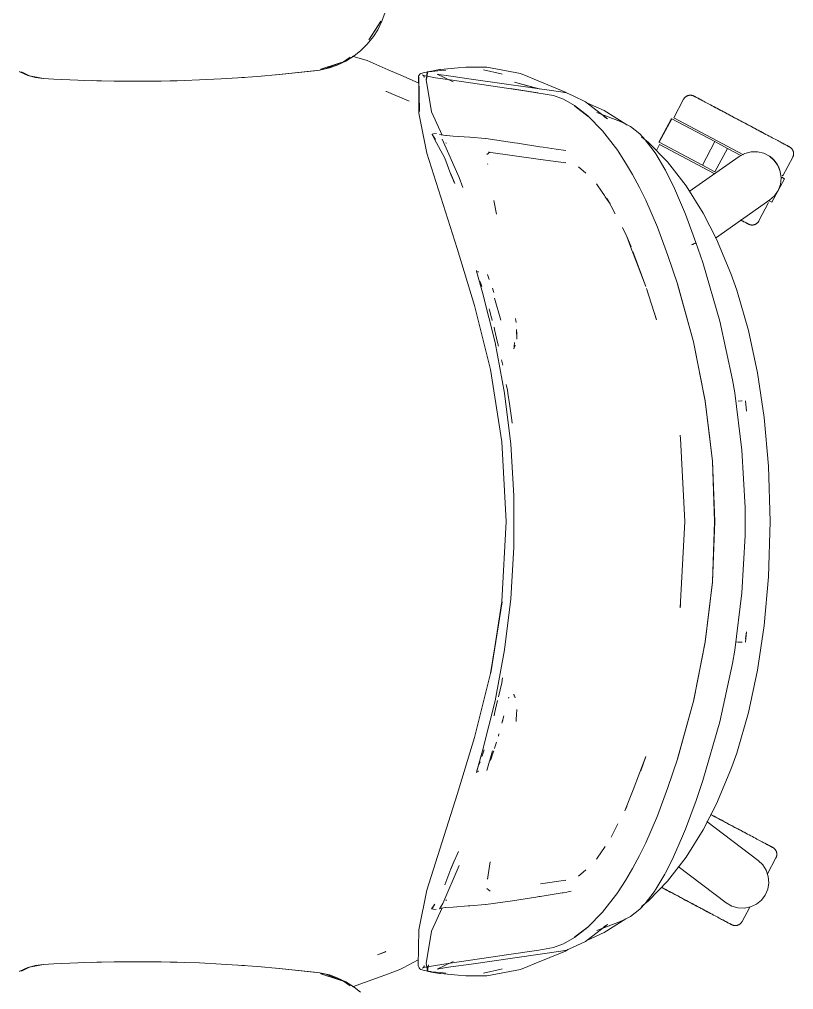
# Model space of a CAD drawing. Header units: millimetres. Extents: x 155927 to 326028, y -36033 to 97293.
# Drawn here: x 223465 to 223872, y 19981 to 20491 of the extents above; entities that cross this region are included whole.
import ezdxf

# ---------------------------------------------------------------- set-up
doc = ezdxf.new("R2010")
doc.units = ezdxf.units.MM
doc.header["$MEASUREMENT"] = 0
doc.layers.add('G-IMPT', color=8, linetype='CONTINUOUS', lineweight=9)
doc.layers.add('I-FURN', color=8, linetype='CONTINUOUS', lineweight=9)

msp = doc.modelspace()

# ---------------------------------------------------------------- linework, layer by layer
at = {"layer": 'G-IMPT'}
for p, q in [((223655.34, 20490.53), (223657.05, 20495.3)), ((223654.69, 20490.62), (223648.37, 20480.67)), ((223654.69, 20490.62), (223652.53, 20486.94)), ((223655.34, 20490.53), (223653.1, 20486.02)), ((223652.53, 20486.94), (223648.37, 20480.67)), ((223653.1, 20486.02), (223650.83, 20482.47)), ((223647.64, 20478.49), (223644.04, 20474.94)), ((223647.64, 20478.49), (223650.83, 20482.47)), ((223644.04, 20474.94), (223640.73, 20472.32)), ((223635.08, 20469.2), (223623.23, 20465.38)), ((223632.37, 20468.3), (223623.23, 20465.38)), ((223625.86, 20465.59), (223634.04, 20468.79)), ((223636.4, 20469.59), (223631.82, 20467.4)), ((223635.08, 20469.2), (223632.37, 20468.3)), ((223635.08, 20469.2), (223638.66, 20471.62)), ((223636.4, 20469.59), (223640.73, 20472.32)), ((223647.56, 20469.88), (223639.74, 20472.13)), ((223647.56, 20469.88), (223658.69, 20465.02)), ((223464.82, 20463.97), (223464.63, 20464.1)), ((223464.82, 20463.97), (223469.15, 20461.98)), ((223465.73, 20463.89), (223469.99, 20461.79)), ((223622.73, 20464.8), (223599.77, 20462.34)), ((223599.77, 20462.34), (223619.91, 20464.46)), ((223622.73, 20464.8), (223601.29, 20462.45)), ((223622.73, 20464.8), (223619.91, 20464.46)), ((223622.73, 20464.8), (223627.69, 20465.95)), ((223622.8, 20465.01), (223625.86, 20465.59)), ((223631.82, 20467.4), (223627.69, 20465.95)), ((223658.69, 20465.02), (223666.52, 20461.6)), ((223675.32, 20462.65), (223674.95, 20462.16)), ((223675.32, 20462.65), (223675.86, 20462.97)), ((223677.72, 20463.53), (223675.86, 20462.97)), ((223681, 20464.06), (223677.72, 20463.53)), ((223679.33, 20463.46), (223678.64, 20459.88)), ((223678.7, 20459.92), (223679.09, 20463.88)), ((223679.33, 20463.46), (223678.7, 20459.92)), ((223681.41, 20464.32), (223679.09, 20463.88)), ((223681, 20464.06), (223681.62, 20464.14)), ((223681.41, 20464.32), (223685.66, 20465.13)), ((223686.3, 20464.65), (223681.62, 20464.14)), ((223692.86, 20458.73), (223684.43, 20462.74)), ((223684.43, 20462.74), (223685.29, 20462.59)), ((223686.13, 20465.17), (223685.66, 20465.13)), ((223695.46, 20465.98), (223686.13, 20465.17)), ((223686.3, 20464.65), (223688.89, 20464.87)), ((223695.46, 20465.98), (223699.42, 20466.32)), ((223699.42, 20466.32), (223703.58, 20466.32)), ((223710.55, 20466.29), (223703.58, 20466.32)), ((223708.69, 20464.88), (223717.99, 20462.84)), ((223710.55, 20466.29), (223728.25, 20463.05)), ((223717.99, 20462.84), (223718.57, 20462.68)), ((223728.25, 20463.05), (223732.11, 20461.46)), ((223473.1, 20460.92), (223469.15, 20461.98)), ((223469.99, 20461.79), (223477.33, 20460.42)), ((223477.11, 20460.42), (223473.1, 20460.92)), ((223482.77, 20460.13), (223477.11, 20460.42)), ((223482.77, 20460.13), (223495.33, 20459.52)), ((223498.88, 20459.39), (223495.33, 20459.52)), ((223514.55, 20459.02), (223498.88, 20459.39)), ((223502.92, 20459.31), (223505.04, 20459.22)), ((223507.82, 20459.19), (223505.6, 20459.19)), ((223514.55, 20459.02), (223519.06, 20458.96)), ((223519.06, 20458.96), (223533.77, 20458.97)), ((223539.24, 20459.04), (223533.77, 20458.97)), ((223539.24, 20459.04), (223551.55, 20459.34)), ((223546.02, 20459.18), (223543.89, 20459.18)), ((223547.68, 20459.26), (223546.02, 20459.18)), ((223559.43, 20459.63), (223551.55, 20459.34)), ((223559.43, 20459.63), (223570.74, 20460.17)), ((223579.61, 20460.73), (223570.74, 20460.17)), ((223579.61, 20460.73), (223589.9, 20461.46)), ((223581.65, 20460.87), (223583.07, 20461)), ((223601.29, 20462.45), (223589.9, 20461.46)), ((223666.52, 20461.6), (223674.69, 20458.03)), ((223674.55, 20461.59), (223674.95, 20462.16)), ((223674.55, 20461.59), (223674.74, 20460.72)), ((223675.17, 20443.02), (223674.58, 20461.47)), ((223674.58, 20461.47), (223674.68, 20461.01)), ((223675.17, 20443.02), (223674.68, 20461.01)), ((223674.73, 20442.14), (223674.68, 20461.01)), ((223674.68, 20461.01), (223674.72, 20460.83)), ((223674.74, 20460.72), (223674.72, 20460.83)), ((223677.21, 20461.93), (223676.71, 20462.33)), ((223677.81, 20461.77), (223676.71, 20462.33)), ((223677.81, 20461.77), (223677.19, 20461.94)), ((223677.19, 20461.94), (223683.46, 20460.83)), ((223677.54, 20461.39), (223677.21, 20461.93)), ((223677.54, 20461.39), (223677.61, 20460.89)), ((223681.36, 20442.84), (223678.64, 20459.88)), ((223691.31, 20459.72), (223683.46, 20460.83)), ((223685.29, 20462.59), (223690.31, 20461.76)), ((223690.31, 20461.76), (223691.61, 20461.55)), ((223722.18, 20455.16), (223691.31, 20459.72)), ((223702.27, 20460.11), (223691.61, 20461.55)), ((223702.27, 20460.11), (223749.49, 20453.43)), ((223725.07, 20458.56), (223736.96, 20455.2)), ((223725.07, 20458.56), (223738.02, 20455.05)), ((223735.47, 20460.07), (223732.11, 20461.46)), ((223751.92, 20453.27), (223735.47, 20460.07)), ((223657.46, 20453.6), (223657.73, 20453.49)), ((223669.58, 20448.57), (223657.73, 20453.49)), ((223722.18, 20455.16), (223737.37, 20452.84)), ((223722.79, 20455.07), (223737.95, 20452.77)), ((223722.79, 20455.07), (223737.37, 20452.84)), ((223745.62, 20451.47), (223737.95, 20452.77)), ((223749.49, 20453.43), (223752.48, 20452.79)), ((223753.09, 20452.5), (223751.92, 20453.27)), ((223755.85, 20451.22), (223752.48, 20452.79)), ((223750.41, 20449.72), (223745.62, 20451.47)), ((223750.41, 20449.72), (223750.83, 20449.5)), ((223756.67, 20446.21), (223750.83, 20449.5)), ((223762.42, 20448.15), (223755.85, 20451.22)), ((223774.07, 20439.24), (223762.42, 20448.15)), ((223772.18, 20443.53), (223763.56, 20447.51)), ((223681.36, 20442.84), (223686.94, 20430.55)), ((223763.64, 20440.8), (223756.67, 20446.21)), ((223756.89, 20445.89), (223763.84, 20440.49)), ((223756.89, 20445.89), (223760.27, 20443.3)), ((223763.84, 20440.49), (223760.27, 20443.3)), ((223768.42, 20442.47), (223780.32, 20437.96)), ((223783.63, 20436.41), (223772.18, 20443.53)), ((223678.92, 20421.18), (223674.73, 20442.14)), ((223763.64, 20440.8), (223771.37, 20432.89)), ((223774.07, 20439.24), (223772.12, 20440.35)), ((223782.55, 20436.89), (223780.32, 20437.96)), ((223771.37, 20432.89), (223779.39, 20422.46)), ((223784.99, 20435.71), (223782.55, 20436.89)), ((223783.63, 20436.41), (223784.4, 20435.9)), ((223784.99, 20435.71), (223786.12, 20435.1)), ((223786.12, 20435.1), (223790.99, 20431.24)), ((223681.72, 20431.03), (223681.68, 20430.86)), ((223681.75, 20431.16), (223681.72, 20431.03)), ((223681.72, 20431.03), (223683.56, 20428.33)), ((223681.72, 20431.03), (223683.07, 20428.57)), ((223682.43, 20431.31), (223681.75, 20431.16)), ((223683.96, 20431.47), (223682.43, 20431.31)), ((223688.35, 20418.46), (223683.07, 20428.57)), ((223685.7, 20430.99), (223686.47, 20430.72)), ((223686.53, 20430.7), (223686.47, 20430.72)), ((223688.99, 20430.41), (223686.53, 20430.7)), ((223695.9, 20408.36), (223686.97, 20428.52)), ((223688.99, 20430.41), (223689.37, 20430.37)), ((223692.77, 20430.12), (223689.37, 20430.37)), ((223692.77, 20430.12), (223701.62, 20429.48)), ((223709.86, 20428.86), (223701.62, 20429.48)), ((223709.94, 20428.85), (223709.86, 20428.86)), ((223709.94, 20428.85), (223725.16, 20426.65)), ((223793.88, 20428.21), (223790.99, 20431.24)), ((223791.88, 20429.79), (223795.55, 20426.79)), ((223793.88, 20428.21), (223798.6, 20422.08)), ((223689.35, 20426.35), (223688.92, 20426.62)), ((223725.16, 20426.65), (223726.71, 20426.4)), ((223726.71, 20426.4), (223738.48, 20424.53)), ((223740.14, 20424.27), (223738.48, 20424.53)), ((223746.98, 20423.21), (223740.14, 20424.27)), ((223746.98, 20423.21), (223752.05, 20422.46)), ((223779.39, 20422.46), (223779.56, 20422.2)), ((223783.44, 20416.1), (223779.56, 20422.2)), ((223795.55, 20426.79), (223805.51, 20416.5)), ((223798.6, 20422.08), (223799.46, 20420.79)), ((223694.91, 20370.94), (223678.92, 20421.18)), ((223688.35, 20418.46), (223691.6, 20410)), ((223710.6, 20420.48), (223712.16, 20421.72)), ((223711.46, 20421.59), (223711.72, 20421.64)), ((223738.79, 20417.85), (223711.46, 20421.59)), ((223711.95, 20421.68), (223711.72, 20421.64)), ((223738.79, 20417.85), (223752.14, 20416.07)), ((223804.19, 20412.79), (223799.46, 20420.79)), ((223710.95, 20415.53), (223711, 20415.18)), ((223752.14, 20416.07), (223751.67, 20416.22)), ((223762.64, 20410.57), (223758.73, 20413.91)), ((223783.44, 20416.1), (223787.21, 20409.88)), ((223808.5, 20404.18), (223804.19, 20412.79)), ((223808.72, 20403.74), (223804.19, 20412.79)), ((223804.19, 20412.79), (223804.5, 20412.19)), ((223808.72, 20403.74), (223804.5, 20412.19)), ((223815.32, 20403.9), (223805.51, 20416.5)), ((223693.62, 20405.1), (223691.6, 20410.2)), ((223691.6, 20410.2), (223693.39, 20405.67)), ((223691.6, 20410), (223693.62, 20405.1)), ((223697.89, 20403.11), (223695.9, 20408.36)), ((223790.78, 20403.08), (223787.21, 20409.88)), ((223768.92, 20403.94), (223768.16, 20405.04)), ((223772.41, 20398.81), (223768.92, 20403.94)), ((223790.78, 20403.08), (223794.17, 20396.36)), ((223808.5, 20404.18), (223808.72, 20403.74)), ((223808.72, 20403.74), (223813.49, 20392.78)), ((223815.32, 20403.9), (223824.29, 20389.6)), ((223715.63, 20389.05), (223714.22, 20396.31)), ((223772.8, 20398.23), (223772.41, 20398.81)), ((223775.36, 20394.47), (223772.8, 20398.23)), ((223775.36, 20394.47), (223773.86, 20397.25)), ((223778.04, 20389.16), (223773.86, 20397.25)), ((223800.34, 20382.13), (223794.17, 20396.36)), ((223813.49, 20392.78), (223814.97, 20389.1)), ((223814.97, 20389.1), (223820.55, 20374.14)), ((223824.29, 20389.6), (223831.38, 20375.83)), ((223781.92, 20382.1), (223784.11, 20377.25)), ((223800.34, 20382.13), (223805.8, 20367.25)), ((223784.11, 20377.25), (223786.42, 20371.81)), ((223784.11, 20377.25), (223786.84, 20370.17)), ((223694.91, 20370.94), (223704.09, 20340.96)), ((223819.28, 20373.36), (223818.22, 20372.93)), ((223818.22, 20372.93), (223818.82, 20373.16)), ((223819.28, 20373.36), (223818.82, 20373.16)), ((223819.28, 20373.36), (223820.11, 20373.74)), ((223819.28, 20373.36), (223819.92, 20373.64)), ((223819.92, 20373.64), (223820.11, 20373.74)), ((223820.51, 20374.01), (223820.11, 20373.74)), ((223820.11, 20373.74), (223820.5, 20373.96)), ((223820.51, 20374.01), (223820.5, 20373.96)), ((223820.55, 20374.14), (223820.51, 20374.01)), ((223820.51, 20374.01), (223820.51, 20374.14)), ((223820.51, 20374.14), (223822.91, 20367.21)), ((223838.9, 20357.85), (223831.38, 20375.83)), ((223787.5, 20368.44), (223786.84, 20370.17)), ((223794.21, 20351), (223787.39, 20369.4)), ((223794.21, 20351), (223787.5, 20368.44)), ((223810.81, 20352.34), (223805.8, 20367.25)), ((223824.11, 20363.6), (223822.91, 20367.21)), ((223833.05, 20332.78), (223824.11, 20363.6)), ((223705.14, 20359.37), (223705.05, 20359.14)), ((223705.05, 20359.14), (223705.11, 20358.91)), ((223705.11, 20358.91), (223705.18, 20358.62)), ((223705.18, 20358.62), (223705.25, 20358.34)), ((223708.32, 20347.92), (223705.25, 20358.34)), ((223706.15, 20358.6), (223705.53, 20358.98)), ((223706.15, 20358.6), (223705.93, 20358.75)), ((223711.45, 20355.67), (223710.84, 20357.33)), ((223711.45, 20355.67), (223711.82, 20354.66)), ((223841.97, 20349.12), (223838.9, 20357.85)), ((223707.16, 20353.12), (223706.92, 20353.77)), ((223707.16, 20353.12), (223707.91, 20351.02)), ((223814.54, 20339.08), (223810.77, 20352.25)), ((223819.2, 20321.84), (223810.77, 20352.25)), ((223819.2, 20321.84), (223810.81, 20352.34)), ((223714.87, 20321.6), (223708.32, 20347.92)), ((223714.16, 20347.91), (223713.44, 20350.12)), ((223799.74, 20333.52), (223794.49, 20350.01)), ((223841.97, 20349.12), (223848.15, 20327.88)), ((223712.41, 20307.28), (223704.09, 20340.96)), ((223714.61, 20344.82), (223717.81, 20333.37)), ((223711.9, 20338.49), (223711.7, 20339.18)), ((223713.02, 20334.49), (223711.9, 20338.49)), ((223799.74, 20333.52), (223798.67, 20336.96)), ((223814.54, 20339.08), (223819.2, 20321.84)), ((223713.02, 20334.49), (223713.34, 20333.35)), ((223713.34, 20333.35), (223713.38, 20333.17)), ((223725.9, 20332.1), (223725.68, 20334.19)), ((223833.05, 20332.78), (223839.72, 20301.99)), ((223714.64, 20328.33), (223714.3, 20329.63)), ((223714.64, 20328.33), (223716.19, 20321.58)), ((223726.3, 20323.25), (223726.21, 20328.31)), ((223726.21, 20328.31), (223726.29, 20326.03)), ((223726.3, 20323.25), (223726.29, 20326.03)), ((223848.15, 20327.88), (223852.96, 20305.51)), ((223714.87, 20321.6), (223719.8, 20294.93)), ((223716.65, 20319.61), (223716.19, 20321.58)), ((223724.76, 20318.19), (223725.44, 20320.14)), ((223724.98, 20319.43), (223725.01, 20321.55)), ((223725.02, 20321.41), (223725.01, 20321.55)), ((223819.2, 20321.84), (223825.37, 20290.71)), ((223819.2, 20321.84), (223822.27, 20306.82)), ((223819.2, 20321.84), (223825.37, 20290.79)), ((223724.97, 20319.24), (223724.76, 20318.19)), ((223718.85, 20309.56), (223718.31, 20312.38)), ((223712.41, 20307.28), (223718.4, 20269.37)), ((223825.37, 20290.71), (223822.27, 20306.82)), ((223852.96, 20305.51), (223856.45, 20282.09)), ((223720.77, 20299.46), (223721.33, 20296.55)), ((223840.9, 20295.06), (223839.72, 20301.99)), ((223719.8, 20294.93), (223723.1, 20268.01)), ((223721.57, 20294.93), (223721.33, 20296.55)), ((223722.43, 20289.3), (223721.57, 20294.93)), ((223844.72, 20264.9), (223840.9, 20295.06)), ((223722.43, 20289.3), (223723.72, 20280.78)), ((223829.19, 20259.2), (223825.37, 20290.79)), ((223829.15, 20259.16), (223825.37, 20290.71)), ((223825.37, 20290.71), (223827.31, 20275.23)), ((223842.7, 20290.75), (223844.79, 20290.83)), ((223844.79, 20290.83), (223844.68, 20290.82)), ((223846.55, 20290.8), (223847.2, 20285.38)), ((223723.72, 20280.78), (223723.9, 20279.12)), ((223856.45, 20282.09), (223858.72, 20256.52)), ((223829.15, 20259.16), (223827.31, 20275.23)), ((223718.4, 20269.37), (223720.76, 20227.38)), ((223812.15, 20272.66), (223812.19, 20272.41)), ((223812.43, 20271.11), (223812.17, 20272.89)), ((223812.43, 20271.11), (223812.19, 20272.41)), ((223814.75, 20227.38), (223812.43, 20271.11)), ((223814.7, 20227.38), (223812.43, 20271.11)), ((223724.75, 20240.94), (223723.1, 20268.01)), ((223846.33, 20234.69), (223844.72, 20264.9)), ((223829.83, 20244.26), (223829.15, 20259.16)), ((223829.15, 20259.16), (223830.3, 20227.38)), ((223829.19, 20259.2), (223830.52, 20227.38)), ((223858.72, 20256.52), (223859.56, 20227.38)), ((223829.83, 20244.26), (223830.3, 20227.38)), ((223724.75, 20240.94), (223724.75, 20213.82)), ((223846.33, 20234.69), (223846.43, 20227.38)), ((223718.4, 20185.39), (223720.76, 20227.38)), ((223814.7, 20227.38), (223812.2, 20182.04)), ((223829.15, 20195.6), (223830.3, 20227.38)), ((223830.52, 20227.38), (223829.19, 20195.56)), ((223829.83, 20210.5), (223830.3, 20227.38)), ((223846.33, 20220.07), (223846.43, 20227.38)), ((223859.56, 20227.38), (223858.72, 20198.24)), ((223846.33, 20220.07), (223844.72, 20189.86)), ((223724.75, 20213.82), (223723.1, 20186.75)), ((223829.15, 20195.6), (223829.83, 20210.5)), ((223858.72, 20198.24), (223856.45, 20172.67)), ((223829.15, 20195.6), (223825.37, 20164.05)), ((223829.19, 20195.56), (223825.37, 20163.97)), ((223827.31, 20179.53), (223829.15, 20195.6)), ((223844.72, 20189.86), (223840.9, 20159.7)), ((223712.41, 20147.48), (223718.67, 20185.22)), ((223718.4, 20185.39), (223712.67, 20147.86)), ((223718.67, 20185.22), (223712.67, 20147.86)), ((223719.8, 20159.83), (223723.1, 20186.75)), ((223812.15, 20182.1), (223812.19, 20182.35)), ((223812.43, 20183.65), (223812.19, 20182.35)), ((223812.2, 20182.04), (223812.43, 20183.65)), ((223827.31, 20179.53), (223825.37, 20164.05)), ((223856.45, 20172.67), (223852.96, 20149.25)), ((223846.55, 20163.96), (223847.2, 20169.38)), ((223846.63, 20165.61), (223847.2, 20169.38)), ((223825.37, 20164.05), (223819.15, 20132.81)), ((223819.15, 20132.81), (223825.37, 20163.97)), ((223825.37, 20164.05), (223822.27, 20147.94)), ((223841.45, 20164.05), (223842.7, 20164.01)), ((223844.79, 20163.93), (223842.7, 20164.01)), ((223844.79, 20163.93), (223844.68, 20163.94)), ((223714.87, 20133.16), (223719.8, 20159.83)), ((223840.9, 20159.7), (223839.72, 20152.77)), ((223839.72, 20152.77), (223833.05, 20121.99)), ((223704.09, 20113.8), (223712.41, 20147.48)), ((223819.2, 20132.92), (223822.27, 20147.94)), ((223848.15, 20126.89), (223852.96, 20149.25)), ((223718.35, 20142.57), (223716.64, 20135.15)), ((223718.82, 20145.21), (223718.35, 20142.57)), ((223724.76, 20136.57), (223725.44, 20134.62)), ((223724.76, 20136.57), (223724.97, 20135.52)), ((223714.87, 20133.16), (223708.32, 20106.84)), ((223716.19, 20133.18), (223714.64, 20126.43)), ((223722.09, 20134.97), (223721.95, 20134.56)), ((223819.2, 20132.92), (223810.77, 20102.51)), ((223819.2, 20132.92), (223810.81, 20102.42)), ((223814.54, 20115.68), (223819.2, 20132.92)), ((223714.64, 20126.43), (223714.3, 20125.14)), ((223726.19, 20126.4), (223725.91, 20122.7)), ((223726.19, 20126.4), (223726.29, 20127.78)), ((223726.29, 20128.48), (223726.29, 20127.78)), ((223841.97, 20105.64), (223848.15, 20126.89)), ((223718.49, 20121.35), (223719.49, 20125.21)), ((223718.49, 20121.35), (223718.88, 20122.87)), ((223725.91, 20122.7), (223725.88, 20122.22)), ((223824.11, 20091.16), (223833.05, 20121.99)), ((223716.58, 20114.55), (223716.92, 20115.67)), ((223814.54, 20115.68), (223810.77, 20102.51)), ((223704.09, 20113.8), (223694.91, 20083.82)), ((223714.81, 20108.77), (223715.59, 20111.26)), ((223708.32, 20106.84), (223705.05, 20095.62)), ((223708.32, 20106.84), (223705.21, 20096.02)), ((223708.32, 20106.84), (223705.26, 20096.31)), ((223708.95, 20106.85), (223708.22, 20104.62)), ((223708.95, 20106.85), (223709.1, 20107.3)), ((223713.52, 20106.85), (223710.48, 20096.42)), ((223713.41, 20104.55), (223714.18, 20106.85)), ((223714.56, 20107.98), (223714.81, 20108.77)), ((223838.9, 20096.91), (223841.97, 20105.64)), ((223706.94, 20101.07), (223706.6, 20100.1)), ((223707.93, 20103.82), (223708.22, 20104.62)), ((223712.39, 20101.67), (223713.15, 20103.83)), ((223713.41, 20104.55), (223713.15, 20103.83)), ((223794.21, 20103.76), (223787.5, 20086.32)), ((223794.21, 20103.76), (223791.49, 20096.33)), ((223805.8, 20087.51), (223810.81, 20102.42)), ((223705.05, 20095.62), (223705.19, 20095.38)), ((223705.26, 20096.31), (223705.21, 20096.02)), ((223706.15, 20096.16), (223705.53, 20095.78)), ((223706.15, 20096.16), (223705.93, 20096.01)), ((223706.6, 20100.1), (223706.2, 20099.03)), ((223838.9, 20096.91), (223831.38, 20078.93)), ((223824.11, 20091.16), (223822.91, 20087.55)), ((223787.5, 20086.32), (223786.84, 20084.59)), ((223805.8, 20087.51), (223800.34, 20072.63)), ((223820.57, 20080.73), (223822.91, 20087.55)), ((223694.91, 20083.82), (223678.92, 20033.58)), ((223786.84, 20084.59), (223783.11, 20075.26)), ((223820.57, 20080.73), (223814.97, 20065.66)), ((223783.11, 20075.26), (223784.11, 20077.51)), ((223831.38, 20078.93), (223824.29, 20065.16)), ((223800.34, 20072.63), (223794.17, 20058.4)), ((223775.94, 20061.43), (223779.48, 20068.4)), ((223813.49, 20061.98), (223814.97, 20065.66)), ((223824.29, 20065.16), (223815.32, 20050.86)), ((223808.72, 20051.02), (223813.49, 20061.98)), ((223768.92, 20050.82), (223772.41, 20055.95)), ((223772.41, 20055.95), (223772.8, 20056.53)), ((223790.78, 20051.68), (223794.17, 20058.4)), ((223691.6, 20044.56), (223693.62, 20049.68)), ((223691.6, 20044.77), (223693.62, 20049.66)), ((223693.62, 20049.66), (223691.6, 20044.56)), ((223692.62, 20047.14), (223695.67, 20053.86)), ((223768.92, 20050.82), (223768.16, 20049.72)), ((223790.78, 20051.68), (223787.21, 20044.88)), ((223804.5, 20042.57), (223808.5, 20050.58)), ((223815.32, 20050.86), (223805.51, 20038.26)), ((223808.72, 20051.02), (223808.5, 20050.58)), ((223687.46, 20026.42), (223695.9, 20046.4)), ((223691.6, 20044.77), (223688.35, 20036.3)), ((223710.95, 20039.23), (223712.35, 20048.4)), ((223783.44, 20038.66), (223787.21, 20044.88)), ((223710.95, 20039.23), (223711, 20039.58)), ((223762.64, 20044.19), (223758.73, 20040.85)), ((223804.19, 20041.97), (223799.46, 20033.97)), ((223804.5, 20042.57), (223804.19, 20041.97)), ((223710.6, 20034.29), (223712.24, 20033.01)), ((223738.79, 20036.91), (223752.14, 20038.69)), ((223752.14, 20038.69), (223751.67, 20038.54)), ((223783.44, 20038.66), (223779.56, 20032.56)), ((223795.55, 20027.97), (223805.51, 20038.26)), ((223674.73, 20012.62), (223678.92, 20033.58)), ((223724.01, 20027.94), (223737.37, 20030.05)), ((223737.37, 20030.05), (223737.88, 20030.13)), ((223738.49, 20030.23), (223737.88, 20030.13)), ((223738.49, 20030.23), (223750.21, 20032.03)), ((223750.21, 20032.03), (223750.68, 20032.1)), ((223752.66, 20032.52), (223750.68, 20032.1)), ((223754.83, 20032.99), (223752.66, 20032.52)), ((223771.37, 20021.87), (223779.39, 20032.3)), ((223779.56, 20032.56), (223779.39, 20032.3)), ((223793.88, 20026.55), (223798.6, 20032.68)), ((223798.6, 20032.68), (223799.46, 20033.97)), ((223681.36, 20011.92), (223686.97, 20024.27)), ((223681.5, 20023.75), (223683.09, 20026.21)), ((223683.09, 20026.21), (223681.56, 20023.73)), ((223681.56, 20023.73), (223683.05, 20026.2)), ((223685.7, 20023.75), (223687.46, 20026.42)), ((223686.42, 20024.04), (223685.7, 20023.75)), ((223686.42, 20024.04), (223686.44, 20024.05)), ((223688.82, 20024.34), (223686.44, 20024.05)), ((223688.82, 20024.34), (223688.9, 20024.35)), ((223692.77, 20024.64), (223688.9, 20024.35)), ((223688.92, 20028.14), (223689.35, 20028.41)), ((223700.63, 20025.21), (223692.77, 20024.64)), ((223701.62, 20025.28), (223700.63, 20025.21)), ((223709.86, 20025.9), (223701.62, 20025.28)), ((223709.86, 20025.9), (223709.94, 20025.91)), ((223724.01, 20027.94), (223709.94, 20025.91)), ((223790.99, 20023.52), (223793.88, 20026.55)), ((223795.55, 20027.97), (223791.88, 20024.97)), ((223681.5, 20023.75), (223681.56, 20023.73)), ((223682.43, 20023.45), (223681.56, 20023.73)), ((223683.79, 20023.28), (223682.43, 20023.45)), ((223771.37, 20021.87), (223763.64, 20013.97)), ((223784.99, 20019.05), (223782.55, 20017.87)), ((223786.12, 20019.66), (223784.99, 20019.05)), ((223786.12, 20019.66), (223790.99, 20023.52)), ((223756.67, 20008.55), (223763.64, 20013.97)), ((223763.84, 20014.27), (223756.89, 20008.87)), ((223763.84, 20014.27), (223760.27, 20011.46)), ((223774.07, 20015.52), (223762.37, 20006.58)), ((223768.42, 20012.29), (223780.32, 20016.8)), ((223774.07, 20015.52), (223772.04, 20014.36)), ((223772.18, 20011.23), (223783.63, 20018.35)), ((223782.55, 20017.87), (223780.32, 20016.8)), ((223674.73, 20012.62), (223674.34, 19993.64)), ((223681.36, 20011.92), (223678.64, 19994.88)), ((223756.67, 20008.55), (223750.83, 20005.26)), ((223756.89, 20008.87), (223760.27, 20011.46)), ((223763.56, 20007.25), (223772.18, 20011.23)), ((223745.62, 20003.29), (223750.41, 20005.04)), ((223750.83, 20005.26), (223750.41, 20005.04)), ((223755.85, 20003.54), (223752.48, 20001.97)), ((223755.85, 20003.54), (223762.37, 20006.58)), ((223657.47, 20001.16), (223653, 19999.53)), ((223653, 19999.53), (223656.88, 20000.91)), ((223657.47, 20001.16), (223656.88, 20000.91)), ((223691.31, 19995.04), (223722.18, 19999.6)), ((223702.27, 19994.65), (223749.49, 20001.33)), ((223722.18, 19999.6), (223737.95, 20001.99)), ((223751.92, 20001.49), (223735.47, 19994.69)), ((223745.62, 20003.29), (223737.95, 20001.99)), ((223749.49, 20001.33), (223752.48, 20001.97)), ((223753.09, 20002.26), (223751.92, 20001.49)), ((223473.1, 19993.91), (223469.15, 19992.85)), ((223469.99, 19993.04), (223477.33, 19994.41)), ((223477.11, 19994.41), (223473.1, 19993.91)), ((223482.77, 19994.69), (223477.11, 19994.41)), ((223482.77, 19994.69), (223495.33, 19995.31)), ((223498.88, 19995.43), (223495.33, 19995.31)), ((223514.55, 19995.81), (223498.88, 19995.43)), ((223502.92, 19995.52), (223505.04, 19995.61)), ((223507.82, 19995.64), (223505.6, 19995.64)), ((223514.55, 19995.81), (223519.06, 19995.86)), ((223519.06, 19995.86), (223533.77, 19995.86)), ((223539.24, 19995.78), (223533.77, 19995.86)), ((223539.24, 19995.78), (223551.55, 19995.49)), ((223546.02, 19995.65), (223543.89, 19995.65)), ((223547.68, 19995.57), (223546.02, 19995.65)), ((223559.43, 19995.2), (223551.55, 19995.49)), ((223559.43, 19995.2), (223570.74, 19994.66)), ((223579.61, 19994.1), (223570.74, 19994.66)), ((223579.61, 19994.1), (223589.9, 19993.37)), ((223581.65, 19993.96), (223583.07, 19993.83)), ((223601.29, 19992.38), (223589.9, 19993.37)), ((223674.41, 19996.83), (223666.51, 19992.68)), ((223674.34, 19993.64), (223674.95, 19992.6)), ((223674.82, 19993.22), (223674.95, 19992.6)), ((223674.82, 19993.22), (223674.93, 19992.68)), ((223677.19, 19992.82), (223683.46, 19993.93)), ((223677.21, 19992.83), (223677.54, 19993.37)), ((223677.61, 19993.87), (223677.54, 19993.37)), ((223679.33, 19991.3), (223678.64, 19994.88)), ((223679.82, 19994.16), (223679.09, 19990.88)), ((223679.82, 19994.16), (223679.33, 19991.3)), ((223683.46, 19993.93), (223691.31, 19995.04)), ((223684.43, 19992.02), (223692.83, 19996.01)), ((223690.31, 19993), (223691.61, 19993.21)), ((223702.27, 19994.65), (223691.61, 19993.21)), ((223728.25, 19991.71), (223732.11, 19993.3)), ((223735.47, 19994.69), (223732.11, 19993.3)), ((223464.82, 19990.86), (223464.63, 19990.73)), ((223464.82, 19990.86), (223469.15, 19992.85)), ((223465.73, 19990.94), (223469.99, 19993.04)), ((223622.73, 19990.03), (223599.77, 19992.49)), ((223599.77, 19992.49), (223619.91, 19990.36)), ((223622.73, 19990.03), (223601.29, 19992.38)), ((223622.73, 19990.03), (223619.91, 19990.36)), ((223622.73, 19990.03), (223627.69, 19988.88)), ((223622.8, 19989.81), (223625.86, 19989.24)), ((223635.08, 19985.63), (223623.23, 19989.45)), ((223632.37, 19986.53), (223623.23, 19989.45)), ((223625.86, 19989.24), (223634.04, 19986.04)), ((223631.82, 19987.43), (223627.69, 19988.88)), ((223639.83, 19982.63), (223658.77, 19989.57)), ((223658.77, 19989.57), (223664.74, 19991.76)), ((223666.51, 19992.68), (223664.74, 19991.76)), ((223674.95, 19992.6), (223674.93, 19992.68)), ((223675.32, 19992.11), (223674.95, 19992.6)), ((223675.86, 19991.79), (223675.32, 19992.11)), ((223675.86, 19991.79), (223677.72, 19991.24)), ((223677.81, 19992.99), (223676.71, 19992.43)), ((223677.21, 19992.83), (223676.71, 19992.43)), ((223677.81, 19992.99), (223677.19, 19992.82)), ((223681, 19990.7), (223677.72, 19991.24)), ((223681.41, 19990.44), (223679.09, 19990.88)), ((223681, 19990.7), (223681.62, 19990.62)), ((223685.66, 19989.63), (223681.41, 19990.44)), ((223681.62, 19990.62), (223686.3, 19990.11)), ((223684.43, 19992.02), (223685.29, 19992.17)), ((223690.31, 19993), (223685.29, 19992.17)), ((223686.13, 19989.59), (223685.66, 19989.63)), ((223686.13, 19989.59), (223695.46, 19988.78)), ((223686.3, 19990.11), (223688.89, 19989.89)), ((223695.46, 19988.78), (223699.42, 19988.44)), ((223703.58, 19988.44), (223699.42, 19988.44)), ((223710.55, 19988.47), (223703.58, 19988.44)), ((223708.69, 19989.88), (223717.99, 19991.92)), ((223710.55, 19988.47), (223728.25, 19991.71)), ((223717.99, 19991.92), (223718.57, 19992.08)), ((223636.4, 19985.24), (223631.82, 19987.43)), ((223635.08, 19985.63), (223632.37, 19986.53)), ((223635.08, 19985.63), (223638.66, 19983.21)), ((223636.4, 19985.24), (223640.73, 19982.51)), ((223644.04, 19979.88), (223640.73, 19982.51))]:
    msp.add_line(p, q, dxfattribs=at)
at = {"layer": 'I-FURN'}
for p, q in [((223814.03, 20449.49), (223808.88, 20439.8)), ((223814.03, 20449.49), (223814.11, 20449.63)), ((223814.11, 20449.63), (223814.19, 20449.77)), ((223814.19, 20449.77), (223814.28, 20449.9)), ((223814.28, 20449.9), (223814.37, 20450.03)), ((223814.37, 20450.03), (223814.47, 20450.16)), ((223814.47, 20450.16), (223814.58, 20450.28)), ((223814.58, 20450.28), (223814.69, 20450.4)), ((223814.69, 20450.4), (223814.8, 20450.51)), ((223814.8, 20450.51), (223814.92, 20450.62)), ((223814.92, 20450.62), (223815.05, 20450.72)), ((223815.05, 20450.72), (223815.17, 20450.82)), ((223815.17, 20450.82), (223815.3, 20450.92)), ((223815.3, 20450.92), (223815.44, 20451.01)), ((223815.44, 20451.01), (223815.58, 20451.09)), ((223815.58, 20451.09), (223815.72, 20451.17)), ((223815.72, 20451.17), (223815.86, 20451.24)), ((223815.86, 20451.24), (223816.01, 20451.3)), ((223816.01, 20451.3), (223816.16, 20451.36)), ((223816.16, 20451.36), (223816.31, 20451.42)), ((223816.31, 20451.42), (223816.46, 20451.47)), ((223816.46, 20451.47), (223816.62, 20451.51)), ((223816.62, 20451.51), (223816.78, 20451.54)), ((223816.78, 20451.54), (223816.94, 20451.57)), ((223816.94, 20451.57), (223817.1, 20451.6)), ((223817.1, 20451.6), (223817.26, 20451.61)), ((223817.26, 20451.61), (223817.42, 20451.62)), ((223817.42, 20451.62), (223817.58, 20451.63)), ((223817.58, 20451.63), (223817.74, 20451.62)), ((223817.74, 20451.62), (223817.9, 20451.61)), ((223817.9, 20451.61), (223818.06, 20451.6)), ((223818.06, 20451.6), (223818.22, 20451.58)), ((223818.22, 20451.58), (223818.38, 20451.55)), ((223818.38, 20451.55), (223818.54, 20451.51)), ((223818.54, 20451.51), (223818.69, 20451.47)), ((223818.69, 20451.47), (223818.85, 20451.42)), ((223818.85, 20451.42), (223819, 20451.37)), ((223819, 20451.37), (223819.15, 20451.31)), ((223819.15, 20451.31), (223819.29, 20451.25)), ((223819.29, 20451.25), (223819.44, 20451.17)), ((223819.44, 20451.17), (223819.48, 20451.15)), ((223819.48, 20451.15), (223819.5, 20451.14)), ((223819.53, 20451.13), (223819.48, 20451.15)), ((223819.48, 20451.15), (223819.48, 20451.15)), ((223819.5, 20451.14), (223819.56, 20451.11)), ((223819.61, 20451.08), (223819.53, 20451.13)), ((223819.56, 20451.11), (223819.66, 20451.06)), ((223819.73, 20451.02), (223819.61, 20451.08)), ((223819.66, 20451.06), (223819.8, 20450.98)), ((223819.89, 20450.93), (223819.73, 20451.02)), ((223819.8, 20450.98), (223819.98, 20450.89)), ((223820.09, 20450.83), (223819.89, 20450.93)), ((223819.98, 20450.89), (223820.2, 20450.77)), ((223820.33, 20450.7), (223820.09, 20450.83)), ((223820.2, 20450.77), (223820.46, 20450.63)), ((223820.61, 20450.55), (223820.33, 20450.7)), ((223820.46, 20450.63), (223820.75, 20450.48)), ((223820.93, 20450.38), (223820.61, 20450.55)), ((223820.75, 20450.48), (223821.09, 20450.3)), ((223821.29, 20450.19), (223820.93, 20450.38)), ((223821.09, 20450.3), (223821.46, 20450.1)), ((223821.68, 20449.98), (223821.29, 20450.19)), ((223821.46, 20450.1), (223821.87, 20449.88)), ((223822.11, 20449.75), (223821.68, 20449.98)), ((223821.87, 20449.88), (223822.32, 20449.64)), ((223822.57, 20449.51), (223822.11, 20449.75)), ((223822.32, 20449.64), (223822.8, 20449.39)), ((223823.08, 20449.24), (223822.57, 20449.51)), ((223822.8, 20449.39), (223823.32, 20449.11)), ((223823.61, 20448.96), (223823.08, 20449.24)), ((223823.32, 20449.11), (223823.87, 20448.82)), ((223824.18, 20448.65), (223823.61, 20448.96)), ((223823.87, 20448.82), (223824.45, 20448.51)), ((223824.78, 20448.33), (223824.18, 20448.65)), ((223825.42, 20448), (223824.78, 20448.33)), ((223826.08, 20447.64), (223825.42, 20448)), ((223826.77, 20447.27), (223826.08, 20447.64)), ((223827.5, 20446.89), (223826.77, 20447.27)), ((223828.25, 20446.49), (223827.5, 20446.89)), ((223829.02, 20446.08), (223828.25, 20446.49)), ((223829.82, 20445.65), (223829.02, 20446.08)), ((223830.65, 20445.22), (223829.82, 20445.65)), ((223830.2, 20445.45), (223831.03, 20445.01)), ((223831.49, 20444.76), (223830.65, 20445.22)), ((223831.03, 20445.01), (223831.89, 20444.55)), ((223832.36, 20444.3), (223831.49, 20444.76)), ((223831.89, 20444.55), (223832.77, 20444.09)), ((223833.25, 20443.83), (223832.36, 20444.3)), ((223832.77, 20444.09), (223833.66, 20443.61)), ((223834.15, 20443.35), (223833.25, 20443.83)), ((223833.66, 20443.61), (223834.58, 20443.13)), ((223835.08, 20442.86), (223834.15, 20443.35)), ((223834.58, 20443.13), (223835.51, 20442.63)), ((223836.01, 20442.36), (223835.08, 20442.86)), ((223835.51, 20442.63), (223836.45, 20442.13)), ((223836.97, 20441.86), (223836.01, 20442.36)), ((223807.58, 20439.36), (223801.01, 20427)), ((223801.18, 20426.9), (223807.75, 20439.27)), ((223807.75, 20439.27), (223830.46, 20427.19)), ((223845.48, 20420.34), (223808.88, 20439.8)), ((223836.45, 20442.13), (223837.41, 20441.62)), ((223837.93, 20441.34), (223836.97, 20441.86)), ((223837.41, 20441.62), (223838.38, 20441.1)), ((223838.9, 20440.82), (223837.93, 20441.34)), ((223838.38, 20441.1), (223839.36, 20440.58)), ((223839.89, 20440.3), (223838.9, 20440.82)), ((223839.36, 20440.58), (223840.34, 20440.06)), ((223840.88, 20439.77), (223839.89, 20440.3)), ((223840.34, 20440.06), (223841.34, 20439.53)), ((223841.88, 20439.24), (223840.88, 20439.77)), ((223841.34, 20439.53), (223842.34, 20439)), ((223842.88, 20438.71), (223841.88, 20439.24)), ((223842.34, 20439), (223843.34, 20438.47)), ((223843.88, 20438.18), (223842.88, 20438.71)), ((223843.34, 20438.47), (223844.34, 20437.93)), ((223844.89, 20437.64), (223843.88, 20438.18)), ((223844.34, 20437.93), (223845.35, 20437.4)), ((223845.89, 20437.11), (223844.89, 20437.64)), ((223845.35, 20437.4), (223846.35, 20436.86)), ((223846.89, 20436.58), (223845.89, 20437.11)), ((223846.35, 20436.86), (223847.35, 20436.33)), ((223847.89, 20436.04), (223846.89, 20436.58)), ((223847.35, 20436.33), (223848.35, 20435.8)), ((223848.89, 20435.52), (223847.89, 20436.04)), ((223848.35, 20435.8), (223849.34, 20435.27)), ((223849.87, 20434.99), (223848.89, 20435.52)), ((223849.34, 20435.27), (223850.33, 20434.75)), ((223850.85, 20434.47), (223849.87, 20434.99)), ((223850.33, 20434.75), (223851.3, 20434.23)), ((223851.82, 20433.96), (223850.85, 20434.47)), ((223851.3, 20434.23), (223852.26, 20433.72)), ((223852.78, 20433.45), (223851.82, 20433.96)), ((223852.26, 20433.72), (223853.22, 20433.21)), ((223853.72, 20432.94), (223852.78, 20433.45)), ((223853.22, 20433.21), (223854.15, 20432.72)), ((223854.65, 20432.45), (223853.72, 20432.94)), ((223854.15, 20432.72), (223855.08, 20432.23)), ((223855.57, 20431.96), (223854.65, 20432.45)), ((223855.08, 20432.23), (223855.98, 20431.74)), ((223823.89, 20414.83), (223830.46, 20427.19)), ((223830.46, 20427.19), (223837.1, 20423.66)), ((223856.46, 20431.49), (223855.57, 20431.96)), ((223857.34, 20431.02), (223856.46, 20431.49)), ((223858.2, 20430.57), (223857.34, 20431.02)), ((223859.03, 20430.12), (223858.2, 20430.57)), ((223859.84, 20429.69), (223859.03, 20430.12)), ((223860.63, 20429.27), (223859.84, 20429.69)), ((223861.39, 20428.87), (223860.63, 20429.27)), ((223862.13, 20428.48), (223861.39, 20428.87)), ((223862.84, 20428.1), (223862.13, 20428.48)), ((223863.51, 20427.74), (223862.84, 20428.1)), ((223864.16, 20427.4), (223863.51, 20427.74)), ((223864.78, 20427.07), (223864.16, 20427.4)), ((223865.36, 20426.76), (223864.78, 20427.07)), ((223865.05, 20426.92), (223865.62, 20426.62)), ((223801.37, 20425.67), (223799.69, 20422.52)), ((223823.89, 20414.83), (223801.18, 20426.9)), ((223830.06, 20410.42), (223801.37, 20425.67)), ((223830.53, 20411.3), (223837.1, 20423.66)), ((223837.1, 20423.66), (223844.16, 20419.91)), ((223846.27, 20421.03), (223849.54, 20421.86)), ((223849.54, 20421.86), (223852.92, 20421.89)), ((223852.92, 20421.89), (223856.2, 20421.1)), ((223865.91, 20426.46), (223865.36, 20426.76)), ((223865.62, 20426.62), (223866.16, 20426.33)), ((223866.43, 20426.19), (223865.91, 20426.46)), ((223866.16, 20426.33), (223866.66, 20426.07)), ((223866.91, 20425.93), (223866.43, 20426.19)), ((223866.66, 20426.07), (223867.12, 20425.82)), ((223867.36, 20425.7), (223866.91, 20425.93)), ((223867.12, 20425.82), (223867.55, 20425.59)), ((223867.77, 20425.48), (223867.36, 20425.7)), ((223867.55, 20425.59), (223867.94, 20425.38)), ((223868.14, 20425.28), (223867.77, 20425.48)), ((223867.94, 20425.38), (223868.3, 20425.19)), ((223868.48, 20425.1), (223868.14, 20425.28)), ((223868.3, 20425.19), (223868.62, 20425.03)), ((223868.77, 20424.94), (223868.48, 20425.1)), ((223868.62, 20425.03), (223868.9, 20424.88)), ((223869.03, 20424.81), (223868.77, 20424.94)), ((223868.9, 20424.88), (223869.14, 20424.75)), ((223869.25, 20424.69), (223869.03, 20424.81)), ((223869.14, 20424.75), (223869.34, 20424.64)), ((223869.43, 20424.59), (223869.25, 20424.69)), ((223869.34, 20424.64), (223869.5, 20424.56)), ((223869.57, 20424.52), (223869.43, 20424.59)), ((223869.5, 20424.56), (223869.62, 20424.49)), ((223869.67, 20424.46), (223869.57, 20424.52)), ((223869.62, 20424.49), (223869.7, 20424.45)), ((223869.73, 20424.43), (223869.67, 20424.46)), ((223869.7, 20424.45), (223869.75, 20424.43)), ((223869.75, 20424.42), (223869.73, 20424.43)), ((223869.75, 20424.43), (223869.75, 20424.42)), ((223869.75, 20424.42), (223869.89, 20424.34)), ((223869.89, 20424.34), (223870.03, 20424.26)), ((223870.03, 20424.26), (223870.16, 20424.17)), ((223870.16, 20424.17), (223870.3, 20424.08)), ((223870.3, 20424.08), (223870.42, 20423.98)), ((223870.42, 20423.98), (223870.54, 20423.87)), ((223870.54, 20423.87), (223870.66, 20423.76)), ((223870.66, 20423.76), (223870.78, 20423.65)), ((223870.78, 20423.65), (223870.88, 20423.53)), ((223870.88, 20423.53), (223870.99, 20423.4)), ((223870.99, 20423.4), (223871.09, 20423.28)), ((223871.09, 20423.28), (223871.18, 20423.15)), ((223871.18, 20423.15), (223871.27, 20423.01)), ((223871.27, 20423.01), (223871.35, 20422.87)), ((223871.35, 20422.87), (223871.43, 20422.73)), ((223871.43, 20422.73), (223871.5, 20422.59)), ((223871.5, 20422.59), (223871.57, 20422.44)), ((223871.57, 20422.44), (223871.63, 20422.29)), ((223871.63, 20422.29), (223871.68, 20422.14)), ((223871.68, 20422.14), (223871.73, 20421.99)), ((223871.73, 20421.99), (223871.77, 20421.83)), ((223871.77, 20421.83), (223871.81, 20421.67)), ((223816.87, 20400.94), (223843.3, 20419.45)), ((223843.3, 20419.45), (223846.27, 20421.03)), ((223856.2, 20421.1), (223859.19, 20419.55)), ((223859.19, 20419.55), (223861.73, 20417.33)), ((223860.9, 20418.19), (223859.48, 20419.35)), ((223863.19, 20415.41), (223860.9, 20418.19)), ((223861.73, 20417.33), (223863.67, 20414.57)), ((223866.27, 20409.29), (223871.42, 20418.97)), ((223871.44, 20419.01), (223871.42, 20418.97)), ((223871.51, 20419.15), (223871.44, 20419.01)), ((223871.58, 20419.3), (223871.51, 20419.15)), ((223871.64, 20419.45), (223871.58, 20419.3)), ((223871.69, 20419.6), (223871.64, 20419.45)), ((223871.74, 20419.76), (223871.69, 20419.6)), ((223871.78, 20419.91), (223871.74, 20419.76)), ((223871.81, 20420.07), (223871.78, 20419.91)), ((223871.81, 20421.67), (223871.84, 20421.51)), ((223871.84, 20420.23), (223871.81, 20420.07)), ((223871.84, 20421.51), (223871.86, 20421.35)), ((223871.86, 20420.39), (223871.84, 20420.23)), ((223871.86, 20421.35), (223871.88, 20421.19)), ((223871.88, 20420.55), (223871.86, 20420.39)), ((223871.88, 20421.19), (223871.89, 20421.03)), ((223871.89, 20420.71), (223871.88, 20420.55)), ((223871.89, 20421.03), (223871.89, 20420.87)), ((223871.89, 20420.87), (223871.89, 20420.71)), ((223830.53, 20411.3), (223823.89, 20414.83)), ((223863.67, 20414.57), (223864.89, 20411.42)), ((223860.51, 20395.36), (223867.08, 20407.72)), ((223864.89, 20411.42), (223865.32, 20408.08)), ((223865.32, 20408.08), (223864.93, 20404.73)), ((223865.69, 20408.46), (223865.28, 20407.71)), ((223865.77, 20408.42), (223865.69, 20408.46)), ((223865.69, 20408.46), (223867.08, 20407.72)), ((223866.27, 20409.29), (223865.89, 20409.49)), ((223863.76, 20401.56), (223861.86, 20398.77)), ((223864.93, 20404.73), (223863.76, 20401.56)), ((223859.35, 20396.52), (223830.76, 20376.5)), ((223861.86, 20398.77), (223859.35, 20396.52)), ((223853.61, 20385.47), (223858.76, 20395.16)), ((223860.51, 20395.36), (223859.11, 20396.1)), ((223859.11, 20396.1), (223859.2, 20396.06)), ((223844.02, 20386), (223844.56, 20385.72)), ((223844.83, 20385.57), (223844.32, 20385.85)), ((223844.56, 20385.72), (223845.06, 20385.45)), ((223845.32, 20385.32), (223844.83, 20385.57)), ((223845.06, 20385.45), (223845.53, 20385.21)), ((223845.76, 20385.08), (223845.32, 20385.32)), ((223845.53, 20385.21), (223845.96, 20384.98)), ((223846.17, 20384.86), (223845.76, 20385.08)), ((223845.96, 20384.98), (223846.35, 20384.77)), ((223846.55, 20384.66), (223846.17, 20384.86)), ((223846.35, 20384.77), (223846.7, 20384.58)), ((223846.88, 20384.49), (223846.55, 20384.66)), ((223846.7, 20384.58), (223847.02, 20384.41)), ((223847.18, 20384.33), (223846.88, 20384.49)), ((223847.02, 20384.41), (223847.3, 20384.26)), ((223847.44, 20384.19), (223847.18, 20384.33)), ((223847.3, 20384.26), (223847.54, 20384.13)), ((223847.66, 20384.07), (223847.44, 20384.19)), ((223847.54, 20384.13), (223847.74, 20384.03)), ((223847.84, 20383.98), (223847.66, 20384.07)), ((223847.74, 20384.03), (223847.91, 20383.94)), ((223847.98, 20383.9), (223847.84, 20383.98)), ((223847.91, 20383.94), (223848.03, 20383.88)), ((223848.08, 20383.85), (223847.98, 20383.9)), ((223848.03, 20383.88), (223848.11, 20383.83)), ((223848.14, 20383.82), (223848.08, 20383.85)), ((223848.11, 20383.83), (223848.15, 20383.81)), ((223848.16, 20383.81), (223848.14, 20383.82)), ((223848.15, 20383.81), (223848.16, 20383.81)), ((223848.2, 20383.79), (223848.16, 20383.81)), ((223848.34, 20383.72), (223848.2, 20383.79)), ((223848.49, 20383.65), (223848.34, 20383.72)), ((223848.64, 20383.59), (223848.49, 20383.65)), ((223848.79, 20383.54), (223848.64, 20383.59)), ((223848.94, 20383.49), (223848.79, 20383.54)), ((223849.1, 20383.45), (223848.94, 20383.49)), ((223849.26, 20383.41), (223849.1, 20383.45)), ((223849.42, 20383.38), (223849.26, 20383.41)), ((223849.57, 20383.36), (223849.42, 20383.38)), ((223849.74, 20383.35), (223849.57, 20383.36)), ((223849.9, 20383.34), (223849.74, 20383.35)), ((223850.06, 20383.33), (223849.9, 20383.34)), ((223850.22, 20383.34), (223850.06, 20383.33)), ((223850.38, 20383.35), (223850.22, 20383.34)), ((223850.54, 20383.36), (223850.38, 20383.35)), ((223850.7, 20383.39), (223850.54, 20383.36)), ((223850.86, 20383.42), (223850.7, 20383.39)), ((223851.02, 20383.45), (223850.86, 20383.42)), ((223851.17, 20383.49), (223851.02, 20383.45)), ((223851.32, 20383.54), (223851.17, 20383.49)), ((223851.48, 20383.6), (223851.32, 20383.54)), ((223851.63, 20383.66), (223851.48, 20383.6)), ((223851.77, 20383.72), (223851.63, 20383.66)), ((223851.92, 20383.79), (223851.77, 20383.72)), ((223852.06, 20383.87), (223851.92, 20383.79)), ((223852.2, 20383.95), (223852.06, 20383.87)), ((223852.33, 20384.04), (223852.2, 20383.95)), ((223852.46, 20384.14), (223852.33, 20384.04)), ((223852.59, 20384.24), (223852.46, 20384.14)), ((223852.71, 20384.34), (223852.59, 20384.24)), ((223852.83, 20384.45), (223852.71, 20384.34)), ((223852.95, 20384.56), (223852.83, 20384.45)), ((223853.06, 20384.68), (223852.95, 20384.56)), ((223853.16, 20384.8), (223853.06, 20384.68)), ((223853.26, 20384.93), (223853.16, 20384.8)), ((223853.36, 20385.06), (223853.26, 20384.93)), ((223853.44, 20385.19), (223853.36, 20385.06)), ((223853.53, 20385.33), (223853.44, 20385.19)), ((223853.61, 20385.47), (223853.53, 20385.33)), ((223829.11, 20072.87), (223828.15, 20073.38)), ((223828.59, 20073.15), (223829.56, 20072.63)), ((223830.08, 20072.35), (223829.11, 20072.87)), ((223829.56, 20072.63), (223830.54, 20072.11)), ((223831.07, 20071.83), (223830.08, 20072.35)), ((223830.54, 20072.11), (223831.52, 20071.59)), ((223832.06, 20071.3), (223831.07, 20071.83)), ((223831.52, 20071.59), (223832.52, 20071.06)), ((223833.06, 20070.77), (223832.06, 20071.3)), ((223832.52, 20071.06), (223833.52, 20070.53)), ((223834.06, 20070.24), (223833.06, 20070.77)), ((223833.52, 20070.53), (223834.52, 20069.99)), ((223835.06, 20069.71), (223834.06, 20070.24)), ((223834.52, 20069.99), (223835.52, 20069.46)), ((223826.22, 20069.53), (223853.29, 20049.13)), ((223836.07, 20069.17), (223835.06, 20069.71)), ((223835.52, 20069.46), (223836.53, 20068.93)), ((223837.07, 20068.64), (223836.07, 20069.17)), ((223836.53, 20068.93), (223837.53, 20068.39)), ((223838.07, 20068.1), (223837.07, 20068.64)), ((223837.53, 20068.39), (223838.54, 20067.86)), ((223839.07, 20067.57), (223838.07, 20068.1)), ((223838.54, 20067.86), (223839.53, 20067.33)), ((223840.07, 20067.04), (223839.07, 20067.57)), ((223839.53, 20067.33), (223840.52, 20066.8)), ((223841.06, 20066.52), (223840.07, 20067.04)), ((223840.52, 20066.8), (223841.51, 20066.28)), ((223842.03, 20066), (223841.06, 20066.52)), ((223841.51, 20066.28), (223842.48, 20065.76)), ((223843, 20065.48), (223842.03, 20066)), ((223842.48, 20065.76), (223843.44, 20065.25)), ((223843.96, 20064.97), (223843, 20065.48)), ((223843.44, 20065.25), (223844.4, 20064.74)), ((223844.9, 20064.47), (223843.96, 20064.97)), ((223844.4, 20064.74), (223845.33, 20064.24)), ((223845.83, 20063.98), (223844.9, 20064.47)), ((223845.33, 20064.24), (223846.26, 20063.75)), ((223846.75, 20063.49), (223845.83, 20063.98)), ((223846.26, 20063.75), (223847.16, 20063.27)), ((223847.64, 20063.02), (223846.75, 20063.49)), ((223848.52, 20062.55), (223847.64, 20063.02)), ((223849.38, 20062.09), (223848.52, 20062.55)), ((223850.21, 20061.65), (223849.38, 20062.09)), ((223851.02, 20061.22), (223850.21, 20061.65)), ((223851.81, 20060.8), (223851.02, 20061.22)), ((223852.57, 20060.39), (223851.81, 20060.8)), ((223853.31, 20060), (223852.57, 20060.39)), ((223854.02, 20059.63), (223853.31, 20060)), ((223854.69, 20059.27), (223854.02, 20059.63)), ((223855.34, 20058.92), (223854.69, 20059.27)), ((223855.96, 20058.6), (223855.34, 20058.92)), ((223856.54, 20058.28), (223855.96, 20058.6)), ((223856.23, 20058.45), (223856.8, 20058.15)), ((223857.09, 20057.99), (223856.54, 20058.28)), ((223856.8, 20058.15), (223857.34, 20057.86)), ((223857.61, 20057.72), (223857.09, 20057.99)), ((223857.34, 20057.86), (223857.84, 20057.6)), ((223858.09, 20057.46), (223857.61, 20057.72)), ((223857.84, 20057.6), (223858.3, 20057.35)), ((223858.54, 20057.22), (223858.09, 20057.46)), ((223858.3, 20057.35), (223858.73, 20057.12)), ((223858.95, 20057), (223858.54, 20057.22)), ((223858.73, 20057.12), (223859.12, 20056.91)), ((223859.32, 20056.81), (223858.95, 20057)), ((223859.12, 20056.91), (223859.48, 20056.72)), ((223859.66, 20056.63), (223859.32, 20056.81)), ((223859.48, 20056.72), (223859.8, 20056.55)), ((223859.95, 20056.47), (223859.66, 20056.63)), ((223859.8, 20056.55), (223860.08, 20056.4)), ((223860.21, 20056.33), (223859.95, 20056.47)), ((223860.08, 20056.4), (223860.32, 20056.28)), ((223860.43, 20056.22), (223860.21, 20056.33)), ((223860.32, 20056.28), (223860.52, 20056.17)), ((223860.61, 20056.12), (223860.43, 20056.22)), ((223860.52, 20056.17), (223860.68, 20056.08)), ((223860.75, 20056.05), (223860.61, 20056.12)), ((223860.68, 20056.08), (223860.8, 20056.02)), ((223860.85, 20055.99), (223860.75, 20056.05)), ((223860.8, 20056.02), (223860.89, 20055.98)), ((223860.91, 20055.96), (223860.85, 20055.99)), ((223860.89, 20055.98), (223860.93, 20055.95)), ((223860.93, 20055.95), (223860.91, 20055.96)), ((223860.93, 20055.95), (223861.07, 20055.87)), ((223860.93, 20055.95), (223860.93, 20055.95)), ((223861.07, 20055.87), (223861.21, 20055.79)), ((223861.21, 20055.79), (223861.35, 20055.7)), ((223861.35, 20055.7), (223861.48, 20055.6)), ((223861.48, 20055.6), (223861.6, 20055.5)), ((223861.6, 20055.5), (223861.72, 20055.4)), ((223861.72, 20055.4), (223861.84, 20055.29)), ((223861.84, 20055.29), (223861.96, 20055.17)), ((223861.96, 20055.17), (223862.07, 20055.06)), ((223862.07, 20055.06), (223862.17, 20054.93)), ((223862.17, 20054.93), (223862.27, 20054.81)), ((223862.27, 20054.81), (223862.36, 20054.67)), ((223862.36, 20054.67), (223862.45, 20054.54)), ((223862.45, 20054.54), (223862.53, 20054.4)), ((223858.13, 20042.09), (223862.6, 20050.5)), ((223862.53, 20054.4), (223862.61, 20054.26)), ((223862.62, 20050.54), (223862.6, 20050.5)), ((223862.61, 20054.26), (223862.68, 20054.12)), ((223862.69, 20050.68), (223862.62, 20050.54)), ((223862.68, 20054.12), (223862.75, 20053.97)), ((223862.76, 20050.83), (223862.69, 20050.68)), ((223862.75, 20053.97), (223862.81, 20053.82)), ((223862.82, 20050.98), (223862.76, 20050.83)), ((223862.81, 20053.82), (223862.86, 20053.67)), ((223862.87, 20051.13), (223862.82, 20050.98)), ((223862.86, 20053.67), (223862.91, 20053.51)), ((223862.92, 20051.29), (223862.87, 20051.13)), ((223862.91, 20053.51), (223862.95, 20053.36)), ((223862.96, 20051.44), (223862.92, 20051.29)), ((223862.95, 20053.36), (223862.99, 20053.2)), ((223862.99, 20051.6), (223862.96, 20051.44)), ((223862.99, 20053.2), (223863.02, 20053.04)), ((223863.02, 20051.76), (223862.99, 20051.6)), ((223863.02, 20053.04), (223863.04, 20052.88)), ((223863.04, 20051.92), (223863.02, 20051.76)), ((223863.04, 20052.88), (223863.06, 20052.72)), ((223863.06, 20052.08), (223863.04, 20051.92)), ((223863.06, 20052.72), (223863.07, 20052.56)), ((223863.07, 20052.24), (223863.06, 20052.08)), ((223863.07, 20052.56), (223863.07, 20052.4)), ((223863.07, 20052.4), (223863.07, 20052.24)), ((223836.44, 20026.78), (223811.13, 20045.86)), ((223853.29, 20049.13), (223855.72, 20046.79)), ((223855.72, 20046.79), (223857.51, 20043.94)), ((223857.51, 20043.94), (223858.58, 20040.74)), ((223858.58, 20040.74), (223858.85, 20037.37)), ((223802.35, 20035), (223803.25, 20034.52)), ((223803.74, 20034.26), (223802.83, 20034.74)), ((223803.25, 20034.52), (223804.16, 20034.04)), ((223804.66, 20033.77), (223803.74, 20034.26)), ((223804.16, 20034.04), (223805.09, 20033.54)), ((223858.3, 20034.04), (223856.97, 20030.94)), ((223858.85, 20037.37), (223858.3, 20034.04)), ((223805.6, 20033.27), (223804.66, 20033.77)), ((223805.09, 20033.54), (223806.04, 20033.04)), ((223806.55, 20032.77), (223805.6, 20033.27)), ((223806.04, 20033.04), (223806.99, 20032.53)), ((223807.51, 20032.25), (223806.55, 20032.77)), ((223806.99, 20032.53), (223807.96, 20032.02)), ((223808.49, 20031.74), (223807.51, 20032.25)), ((223807.96, 20032.02), (223808.94, 20031.5)), ((223809.47, 20031.21), (223808.49, 20031.74)), ((223808.94, 20031.5), (223809.93, 20030.97)), ((223810.46, 20030.69), (223809.47, 20031.21)), ((223809.93, 20030.97), (223810.92, 20030.44)), ((223811.46, 20030.16), (223810.46, 20030.69)), ((223810.92, 20030.44), (223811.92, 20029.91)), ((223812.46, 20029.62), (223811.46, 20030.16)), ((223811.92, 20029.91), (223812.92, 20029.38)), ((223813.47, 20029.09), (223812.46, 20029.62)), ((223812.92, 20029.38), (223813.93, 20028.84)), ((223814.47, 20028.56), (223813.47, 20029.09)), ((223856.97, 20030.94), (223854.94, 20028.25)), ((223813.93, 20028.84), (223814.93, 20028.31)), ((223815.48, 20028.02), (223814.47, 20028.56)), ((223814.93, 20028.31), (223815.94, 20027.78)), ((223816.48, 20027.49), (223815.48, 20028.02)), ((223815.94, 20027.78), (223816.94, 20027.24)), ((223817.48, 20026.96), (223816.48, 20027.49)), ((223816.94, 20027.24), (223817.94, 20026.71)), ((223818.47, 20026.43), (223817.48, 20026.96)), ((223817.94, 20026.71), (223818.93, 20026.19)), ((223819.46, 20025.9), (223818.47, 20026.43)), ((223818.93, 20026.19), (223819.91, 20025.66)), ((223820.44, 20025.38), (223819.46, 20025.9)), ((223819.91, 20025.66), (223820.89, 20025.15)), ((223821.41, 20024.87), (223820.44, 20025.38)), ((223820.89, 20025.15), (223821.85, 20024.63)), ((223822.36, 20024.36), (223821.41, 20024.87)), ((223821.85, 20024.63), (223822.8, 20024.13)), ((223823.31, 20023.86), (223822.36, 20024.36)), ((223822.8, 20024.13), (223823.74, 20023.63)), ((223824.24, 20023.36), (223823.31, 20023.86)), ((223839.36, 20025.09), (223836.44, 20026.78)), ((223842.6, 20024.15), (223839.36, 20025.09)), ((223845.97, 20024.01), (223842.6, 20024.15)), ((223844.79, 20017), (223848.82, 20024.58)), ((223849.28, 20024.68), (223845.97, 20024.01)), ((223852.33, 20026.12), (223849.28, 20024.68)), ((223854.94, 20028.25), (223852.33, 20026.12)), ((223823.74, 20023.63), (223824.66, 20023.14)), ((223825.15, 20022.88), (223824.24, 20023.36)), ((223824.66, 20023.14), (223825.57, 20022.66)), ((223826.05, 20022.4), (223825.15, 20022.88)), ((223825.57, 20022.66), (223826.45, 20022.18)), ((223826.92, 20021.93), (223826.05, 20022.4)), ((223826.45, 20022.18), (223827.32, 20021.72)), ((223827.78, 20021.48), (223826.92, 20021.93)), ((223827.32, 20021.72), (223828.17, 20021.27)), ((223828.62, 20021.03), (223827.78, 20021.48)), ((223828.17, 20021.27), (223828.99, 20020.83)), ((223828.99, 20020.83), (223829.79, 20020.41)), ((223829.79, 20020.41), (223830.57, 20020)), ((223830.57, 20020), (223831.32, 20019.6)), ((223831.32, 20019.6), (223832.04, 20019.21)), ((223832.04, 20019.21), (223832.74, 20018.84)), ((223832.74, 20018.84), (223833.4, 20018.49)), ((223833.4, 20018.49), (223834.03, 20018.15)), ((223834.03, 20018.15), (223834.64, 20017.83)), ((223834.95, 20017.67), (223834.36, 20017.98)), ((223834.64, 20017.83), (223835.2, 20017.53)), ((223835.5, 20017.38), (223834.95, 20017.67)), ((223835.2, 20017.53), (223835.74, 20017.25)), ((223836.01, 20017.1), (223835.5, 20017.38)), ((223835.74, 20017.25), (223836.24, 20016.98)), ((223836.5, 20016.84), (223836.01, 20017.1)), ((223836.24, 20016.98), (223836.71, 20016.73)), ((223836.94, 20016.61), (223836.5, 20016.84)), ((223836.71, 20016.73), (223837.14, 20016.5)), ((223837.35, 20016.39), (223836.94, 20016.61)), ((223837.14, 20016.5), (223837.53, 20016.3)), ((223837.73, 20016.19), (223837.35, 20016.39)), ((223837.53, 20016.3), (223837.88, 20016.11)), ((223838.06, 20016.01), (223837.73, 20016.19)), ((223837.88, 20016.11), (223838.2, 20015.94)), ((223838.36, 20015.85), (223838.06, 20016.01)), ((223838.2, 20015.94), (223838.48, 20015.79)), ((223838.62, 20015.72), (223838.36, 20015.85)), ((223838.48, 20015.79), (223838.72, 20015.66)), ((223838.84, 20015.6), (223838.62, 20015.72)), ((223838.72, 20015.66), (223838.92, 20015.55)), ((223839.02, 20015.51), (223838.84, 20015.6)), ((223838.92, 20015.55), (223839.09, 20015.47)), ((223839.16, 20015.43), (223839.02, 20015.51)), ((223839.09, 20015.47), (223839.21, 20015.4)), ((223839.26, 20015.38), (223839.16, 20015.43)), ((223839.21, 20015.4), (223839.29, 20015.36)), ((223839.32, 20015.34), (223839.26, 20015.38)), ((223839.29, 20015.36), (223839.33, 20015.34)), ((223839.34, 20015.33), (223839.32, 20015.34)), ((223839.33, 20015.34), (223839.34, 20015.33)), ((223839.38, 20015.31), (223839.34, 20015.33)), ((223839.52, 20015.24), (223839.38, 20015.31)), ((223839.67, 20015.18), (223839.52, 20015.24)), ((223839.82, 20015.12), (223839.67, 20015.18)), ((223839.97, 20015.06), (223839.82, 20015.12)), ((223840.12, 20015.02), (223839.97, 20015.06)), ((223840.28, 20014.98), (223840.12, 20015.02)), ((223840.44, 20014.94), (223840.28, 20014.98)), ((223840.6, 20014.91), (223840.44, 20014.94)), ((223840.76, 20014.89), (223840.6, 20014.91)), ((223840.92, 20014.87), (223840.76, 20014.89)), ((223841.08, 20014.87), (223840.92, 20014.87)), ((223841.24, 20014.86), (223841.08, 20014.87)), ((223841.4, 20014.87), (223841.24, 20014.86)), ((223841.56, 20014.88), (223841.4, 20014.87)), ((223841.72, 20014.89), (223841.56, 20014.88)), ((223841.88, 20014.92), (223841.72, 20014.89)), ((223842.04, 20014.94), (223841.88, 20014.92)), ((223842.2, 20014.98), (223842.04, 20014.94)), ((223842.35, 20015.02), (223842.2, 20014.98)), ((223842.51, 20015.07), (223842.35, 20015.02)), ((223842.66, 20015.12), (223842.51, 20015.07)), ((223842.81, 20015.18), (223842.66, 20015.12)), ((223842.95, 20015.25), (223842.81, 20015.18)), ((223843.1, 20015.32), (223842.95, 20015.25)), ((223843.24, 20015.4), (223843.1, 20015.32)), ((223843.38, 20015.48), (223843.24, 20015.4)), ((223843.51, 20015.57), (223843.38, 20015.48)), ((223843.64, 20015.67), (223843.51, 20015.57)), ((223843.77, 20015.76), (223843.64, 20015.67)), ((223843.89, 20015.87), (223843.77, 20015.76)), ((223844.01, 20015.98), (223843.89, 20015.87)), ((223844.13, 20016.09), (223844.01, 20015.98)), ((223844.24, 20016.21), (223844.13, 20016.09)), ((223844.34, 20016.33), (223844.24, 20016.21)), ((223844.44, 20016.46), (223844.34, 20016.33)), ((223844.54, 20016.59), (223844.44, 20016.46)), ((223844.63, 20016.72), (223844.54, 20016.59)), ((223844.71, 20016.86), (223844.63, 20016.72)), ((223844.79, 20017), (223844.71, 20016.86))]:
    msp.add_line(p, q, dxfattribs=at)
for points in [[(223861.25, 20417.85), (223861.65, 20417.45), (223862.02, 20417.04), (223862.35, 20416.62)], [(223865.22, 20409.52), (223865.25, 20409.14), (223865.29, 20408.48), (223865.29, 20407.94), (223865.28, 20407.71)]]:
    msp.add_open_spline(points, degree=3, dxfattribs=at)
msp.add_open_spline([(223863.95, 20414.01), (223864.03, 20413.86), (223864.32, 20413.22), (223864.54, 20412.59), (223864.69, 20412.13)], degree=3, knots=[-0.5319761, -0.5319761, -0.5319761, -0.5319761, -0.5, -0.4, -0.4, -0.4, -0.4], dxfattribs=at)

doc.saveas('drawing.dxf')
